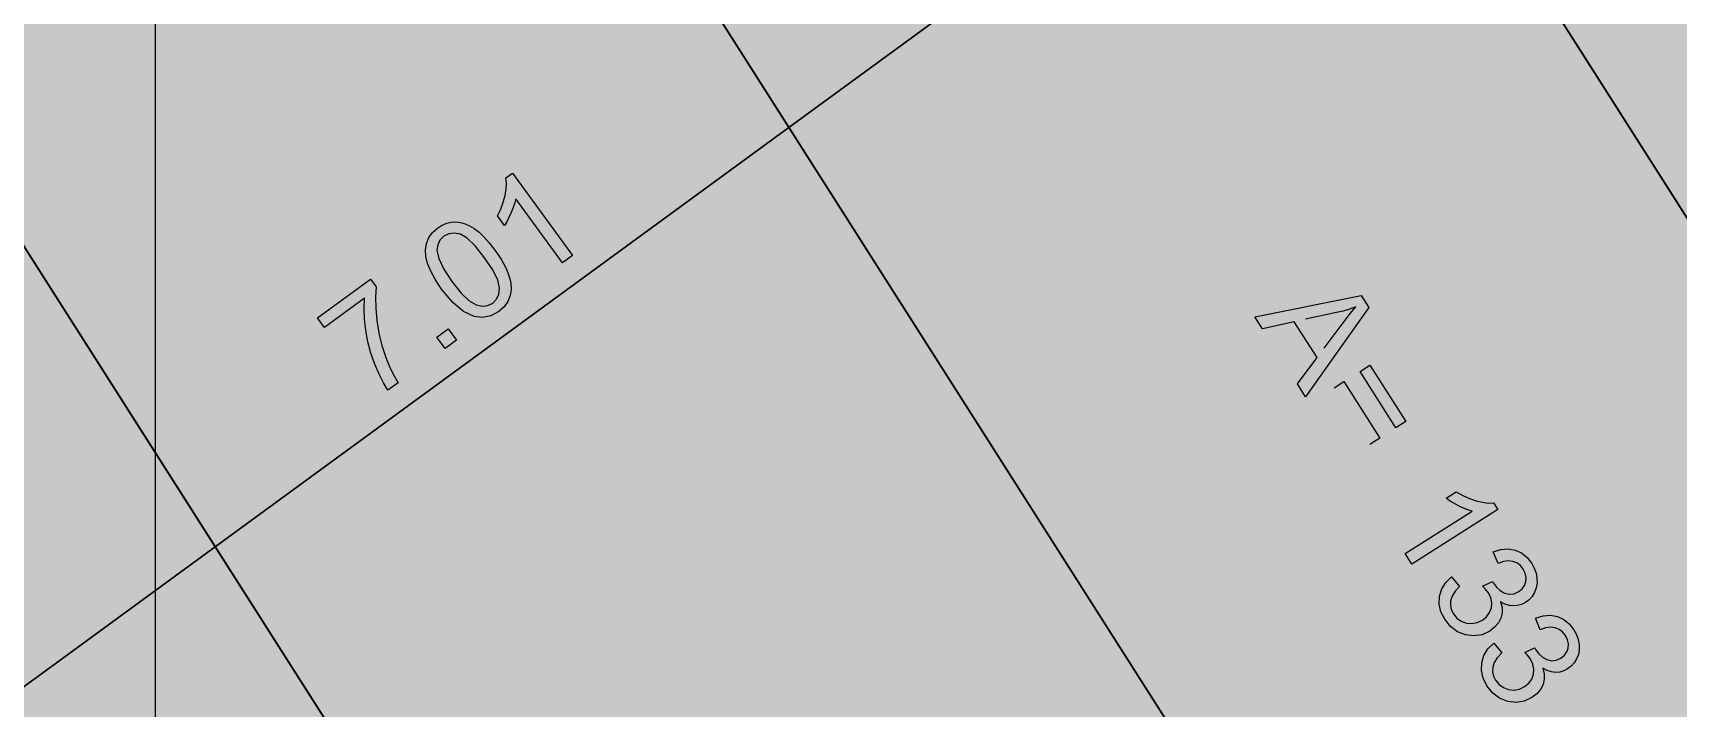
# Model space of a CAD drawing. Extents: x -5280327 to 29700, y -3925683 to 5564800.
# Drawn here: x 18661 to 19298, y 4242 to 4503 of the extents above; entities that cross this region are included whole.
import ezdxf

# ---------------------------------------------------------------- set-up
doc = ezdxf.new("R2010")
doc.units = 0
doc.linetypes.add('6', pattern=[2640.874023, 1320.437012, -1320.437012])
doc.layers.get('0').update_dxf_attribs({"linetype": 'CONTINUOUS'})
doc.layers.add('31_PREDIOS_TOTAL', color=7, linetype='CONTINUOUS')
doc.layers.add('LOTES', color=7, linetype='CONTINUOUS')

msp = doc.modelspace()

# ---------------------------------------------------------------- linework, layer by layer
at = {"color": 7, "linetype": '6', "const_width": 10343.08}
msp.add_lwpolyline([(0, 29405.62), (24528.32, 0)], dxfattribs=at)
msp.add_lwpolyline([(0, 29405.62), (24528.32, 0)], dxfattribs=at)
at = {"color": 7}
msp.add_polyline3d([(21615.4, 6411.82, 66284.73), (18066.53, 3818.29, 66284.73)], dxfattribs=at)
at = {"layer": '31_PREDIOS_TOTAL', "color": 7, "const_width": 0.00153}
for points in [[(19046.97, 4514.17), (19031.49, 4502.86)], [(19031.49, 4502.86), (19028.76, 4506.59)], [(19051.69, 4505.61), (19052.49, 4500.69), (19053.63, 4495.92), (19055.12, 4491.3), (19055.12, 4491.3), (19056.43, 4488.07), (19058.05, 4484.81), (19059.98, 4481.52), (19055.99, 4478.61), (19055.99, 4478.61), (19054.24, 4481.41), (19052.53, 4484.77), (19050.87, 4488.7), (19050.87, 4488.7), (19049.4, 4492.96), (19048.25, 4497.34), (19047.44, 4501.83), (19047.44, 4501.83), (19046.96, 4506.23)], [(19078.06, 4494.73), (19074.83, 4499.15), (19079.25, 4502.39), (19082.48, 4497.96), (19078.06, 4494.73)], [(18905.54, 4368.66), (18901.66, 4365.82), (18883.58, 4390.56), (18883.58, 4390.56), (18883.2, 4388.91), (18882.62, 4387.13), (18881.85, 4385.2), (18881.85, 4385.2), (18880.99, 4383.31), (18880.11, 4381.64), (18879.23, 4380.2), (18876.49, 4383.96), (18876.49, 4383.96), (18877.77, 4386.57), (18878.77, 4389.19), (18879.47, 4391.83), (18879.47, 4391.83), (18879.89, 4394.34), (18880.01, 4396.59), (18879.83, 4398.58), (18882.34, 4400.41), (18905.54, 4368.66)], [(18854.95, 4355.61), (18854.95, 4355.61), (18852.52, 4359.2), (18850.71, 4362.49), (18849.51, 4365.48), (18849.51, 4365.48), (18848.86, 4368.24), (18848.72, 4370.83), (18849.08, 4373.26), (18849.08, 4373.26), (18849.98, 4375.5), (18851.44, 4377.51), (18853.45, 4379.3), (18853.45, 4379.3), (18855.17, 4380.38), (18856.9, 4381.12), (18858.67, 4381.54), (18858.67, 4381.54), (18860.45, 4381.64), (18862.22, 4381.42), (18864, 4380.9), (18864, 4380.9), (18865.78, 4380.09), (18867.58, 4379), (18869.4, 4377.63), (18869.4, 4377.63), (18871.3, 4375.86), (18873.36, 4373.54), (18875.57, 4370.68), (18875.57, 4370.68), (18877.98, 4367.12), (18879.79, 4363.84), (18880.99, 4360.86), (18880.99, 4360.86), (18881.65, 4358.1), (18881.79, 4355.51), (18881.44, 4353.08), (18881.44, 4353.08), (18880.54, 4350.83), (18879.08, 4348.81), (18877.05, 4347.01), (18877.05, 4347.01), (18873.96, 4345.31), (18870.76, 4344.65), (18867.47, 4345.04), (18867.47, 4345.04), (18863.41, 4346.95), (18859.24, 4350.48), (18854.95, 4355.61)], [(18858.94, 4358.53), (18862.51, 4354.06), (18865.65, 4351.05), (18868.34, 4349.49), (18868.34, 4349.49), (18870.69, 4349.02), (18872.82, 4349.26), (18874.72, 4350.2), (18874.72, 4350.2), (18876.2, 4351.72), (18877.07, 4353.68), (18877.33, 4356.08), (18877.33, 4356.08), (18876.66, 4359.12), (18874.74, 4363.01), (18871.58, 4367.76), (18871.58, 4367.76), (18868, 4372.24), (18864.87, 4375.25), (18862.18, 4376.81), (18862.18, 4376.81), (18859.82, 4377.27), (18857.68, 4377.02), (18855.76, 4376.06), (18855.76, 4376.06), (18854.28, 4374.59), (18853.41, 4372.79), (18853.14, 4370.67), (18853.14, 4370.67), (18853.84, 4367.38), (18855.77, 4363.34), (18858.94, 4358.53)], [(18809.68, 4340.76), (18806.96, 4344.49), (18827.43, 4359.45), (18829.63, 4356.43), (18829.63, 4356.43), (18829.36, 4352.59), (18829.45, 4348.28), (18829.89, 4343.52), (18829.89, 4343.52), (18830.68, 4338.59), (18831.82, 4333.83), (18833.31, 4329.21), (18833.31, 4329.21), (18834.63, 4325.98), (18836.25, 4322.72), (18838.18, 4319.43), (18834.19, 4316.51), (18834.19, 4316.51), (18832.43, 4319.31), (18830.73, 4322.68), (18829.07, 4326.6), (18829.07, 4326.6), (18827.59, 4330.86), (18826.45, 4335.24), (18825.64, 4339.73), (18825.64, 4339.73), (18825.16, 4344.14), (18825, 4348.25), (18825.17, 4352.08), (18809.68, 4340.76)], [(18856.25, 4332.64), (18853.02, 4337.06), (18857.44, 4340.29), (18860.67, 4335.87), (18856.25, 4332.64)]]:
    msp.add_lwpolyline(points, dxfattribs=at)
at = {"layer": '31_PREDIOS_TOTAL', "color": 7}
for points in [[(18870.06, 4417.21, 33030.86), (18866.18, 4414.37, 33030.86), (18848.1, 4439.11, 33030.86), (18848.1, 4439.11, 33030.86), (18847.72, 4437.46, 33030.86), (18847.14, 4435.68, 33030.86), (18846.37, 4433.75, 33030.86), (18846.37, 4433.75, 33030.86), (18845.51, 4431.86, 33030.86), (18844.63, 4430.2, 33030.86), (18843.75, 4428.75, 33030.86), (18841.01, 4432.51, 33030.86), (18841.01, 4432.51, 33030.86), (18842.29, 4435.12, 33030.86), (18843.29, 4437.74, 33030.86), (18843.99, 4440.38, 33030.86), (18843.99, 4440.38, 33030.86), (18844.41, 4442.89, 33030.86), (18844.53, 4445.14, 33030.86), (18844.35, 4447.13, 33030.86), (18846.86, 4448.96, 33030.86), (18870.06, 4417.21, 33030.86)], [(18819.47, 4404.16, 33030.86), (18819.47, 4404.16, 33030.86), (18817.04, 4407.75, 33030.86), (18815.23, 4411.04, 33030.86), (18814.03, 4414.03, 33030.86), (18814.03, 4414.03, 33030.86), (18813.38, 4416.79, 33030.86), (18813.24, 4419.38, 33030.86), (18813.6, 4421.81, 33030.86), (18813.6, 4421.81, 33030.86), (18814.5, 4424.05, 33030.86), (18815.95, 4426.06, 33030.86), (18817.97, 4427.85, 33030.86), (18817.97, 4427.85, 33030.86), (18819.68, 4428.93, 33030.86), (18821.42, 4429.67, 33030.86), (18823.19, 4430.09, 33030.86), (18823.19, 4430.09, 33030.86), (18824.97, 4430.19, 33030.86), (18826.74, 4429.97, 33030.86), (18828.52, 4429.45, 33030.86), (18828.52, 4429.45, 33030.86), (18830.3, 4428.64, 33030.86), (18832.1, 4427.55, 33030.86), (18833.92, 4426.18, 33030.86), (18833.92, 4426.18, 33030.86), (18835.82, 4424.41, 33030.86), (18837.88, 4422.09, 33030.86), (18840.09, 4419.23, 33030.86), (18840.09, 4419.23, 33030.86), (18842.5, 4415.67, 33030.86), (18844.31, 4412.39, 33030.86), (18845.51, 4409.41, 33030.86), (18845.51, 4409.41, 33030.86), (18846.16, 4406.65, 33030.86), (18846.31, 4404.06, 33030.86), (18845.96, 4401.63, 33030.86), (18845.96, 4401.63, 33030.86), (18845.06, 4399.38, 33030.86), (18843.6, 4397.36, 33030.86), (18841.57, 4395.56, 33030.86), (18841.57, 4395.56, 33030.86), (18838.47, 4393.86, 33030.86), (18835.28, 4393.2, 33030.86), (18831.99, 4393.59, 33030.86), (18831.99, 4393.59, 33030.86), (18827.93, 4395.5, 33030.86), (18823.76, 4399.03, 33030.86), (18819.47, 4404.16, 33030.86)], [(18823.46, 4407.08, 33030.86), (18827.03, 4402.61, 33030.86), (18830.17, 4399.6, 33030.86), (18832.86, 4398.04, 33030.86), (18832.86, 4398.04, 33030.86), (18835.21, 4397.57, 33030.86), (18837.34, 4397.81, 33030.86), (18839.24, 4398.75, 33030.86), (18839.24, 4398.75, 33030.86), (18840.72, 4400.27, 33030.86), (18841.59, 4402.23, 33030.86), (18841.84, 4404.63, 33030.86), (18841.84, 4404.63, 33030.86), (18841.18, 4407.67, 33030.86), (18839.26, 4411.56, 33030.86), (18836.1, 4416.31, 33030.86), (18836.1, 4416.31, 33030.86), (18832.52, 4420.79, 33030.86), (18829.38, 4423.8, 33030.86), (18826.7, 4425.36, 33030.86), (18826.7, 4425.36, 33030.86), (18824.34, 4425.82, 33030.86), (18822.2, 4425.57, 33030.86), (18820.28, 4424.61, 33030.86), (18820.28, 4424.61, 33030.86), (18818.8, 4423.14, 33030.86), (18817.93, 4421.34, 33030.86), (18817.66, 4419.22, 33030.86), (18817.66, 4419.22, 33030.86), (18818.36, 4415.93, 33030.86), (18820.29, 4411.89, 33030.86), (18823.46, 4407.08, 33030.86)], [(18774.2, 4389.31, 33030.86), (18771.48, 4393.04, 33030.86), (18791.95, 4408, 33030.86), (18794.15, 4404.98, 33030.86), (18794.15, 4404.98, 33030.86), (18793.88, 4401.14, 33030.86), (18793.97, 4396.83, 33030.86), (18794.41, 4392.07, 33030.86), (18794.41, 4392.07, 33030.86), (18795.2, 4387.14, 33030.86), (18796.34, 4382.38, 33030.86), (18797.83, 4377.76, 33030.86), (18797.83, 4377.76, 33030.86), (18799.14, 4374.53, 33030.86), (18800.77, 4371.27, 33030.86), (18802.7, 4367.98, 33030.86), (18798.71, 4365.06, 33030.86), (18798.71, 4365.06, 33030.86), (18796.95, 4367.86, 33030.86), (18795.25, 4371.23, 33030.86), (18793.58, 4375.15, 33030.86), (18793.58, 4375.15, 33030.86), (18792.11, 4379.41, 33030.86), (18790.97, 4383.79, 33030.86), (18790.16, 4388.28, 33030.86), (18790.16, 4388.28, 33030.86), (18789.68, 4392.69, 33030.86), (18789.52, 4396.8, 33030.86), (18789.69, 4400.63, 33030.86), (18774.2, 4389.31, 33030.86)], [(19133.93, 4393.45, 33030.86), (19175.06, 4401.74, 33030.86), (19178.05, 4397.03, 33030.86), (19153.57, 4362.51, 33030.86), (19150.41, 4367.49, 33030.86), (19157.98, 4377.7, 33030.86), (19149.2, 4391.53, 33030.86), (19136.88, 4388.81, 33030.86), (19133.93, 4393.45, 33030.86)], [(19160.68, 4381.32, 33030.86), (19167.65, 4390.58, 33030.86), (19167.65, 4390.58, 33030.86), (19169.65, 4393.21, 33030.86), (19171.44, 4395.44, 33030.86), (19173.02, 4397.28, 33030.86), (19173.02, 4397.28, 33030.86), (19170.6, 4396.42, 33030.86), (19168.12, 4395.68, 33030.86), (19165.57, 4395.06, 33030.86), (19153.57, 4392.53, 33030.86)], [(18820.77, 4381.19, 33030.86), (18817.54, 4385.61, 33030.86), (18821.96, 4388.84, 33030.86), (18825.19, 4384.42, 33030.86), (18820.77, 4381.19, 33030.86)], [(19188.47, 4350.51, 33030.86), (19174.61, 4372.34, 33030.86), (19178.4, 4374.75, 33030.86), (19192.26, 4352.92, 33030.86), (19188.47, 4350.51, 33030.86)], [(19164.57, 4365.97, 33030.86), (19168.36, 4368.38, 33030.86), (19182.22, 4346.54, 33030.86), (19178.43, 4344.14, 33030.86)], [(19194.64, 4297.82, 33030.86), (19192.06, 4301.88, 33030.86), (19217.93, 4318.3, 33030.86), (19217.93, 4318.3, 33030.86), (19216.31, 4318.79, 33030.86), (19214.57, 4319.48, 33030.86), (19212.69, 4320.37, 33030.86), (19212.69, 4320.37, 33030.86), (19210.87, 4321.36, 33030.86), (19209.26, 4322.34, 33030.86), (19207.88, 4323.31, 33030.86), (19211.81, 4325.8, 33030.86), (19211.81, 4325.8, 33030.86), (19214.33, 4324.35, 33030.86), (19216.88, 4323.19, 33030.86), (19219.47, 4322.31, 33030.86), (19219.47, 4322.31, 33030.86), (19221.94, 4321.73, 33030.86), (19224.18, 4321.46, 33030.86), (19226.18, 4321.51, 33030.86), (19227.84, 4318.89, 33030.86), (19194.64, 4297.82, 33030.86)], [(19209.98, 4292.94, 33030.86), (19213.1, 4289.22, 33030.86), (19213.1, 4289.22, 33030.86), (19211.38, 4287.32, 33030.86), (19210.22, 4285.48, 33030.86), (19209.64, 4283.68, 33030.86), (19209.64, 4283.68, 33030.86), (19209.55, 4281.95, 33030.86), (19209.91, 4280.26, 33030.86), (19210.71, 4278.62, 33030.86), (19210.71, 4278.62, 33030.86), (19212.08, 4276.95, 33030.86), (19213.77, 4275.76, 33030.86), (19215.77, 4275.05, 33030.86), (19215.77, 4275.05, 33030.86), (19217.89, 4274.86, 33030.86), (19219.95, 4275.24, 33030.86), (19221.94, 4276.19, 33030.86), (19221.94, 4276.19, 33030.86), (19223.56, 4277.51, 33030.86), (19224.72, 4279.1, 33030.86), (19225.39, 4280.95, 33030.86), (19225.39, 4280.95, 33030.86), (19225.56, 4282.92, 33030.86), (19225.18, 4284.85, 33030.86), (19224.26, 4286.75, 33030.86), (19224.26, 4286.75, 33030.86), (19223.68, 4287.54, 33030.86), (19222.92, 4288.4, 33030.86), (19221.99, 4289.32, 33030.86), (19225.84, 4291.14, 33030.86), (19225.84, 4291.14, 33030.86), (19225.97, 4290.87, 33030.86), (19226.1, 4290.64, 33030.86), (19226.21, 4290.45, 33030.86), (19226.21, 4290.45, 33030.86), (19227.42, 4288.88, 33030.86), (19228.86, 4287.61, 33030.86), (19230.52, 4286.64, 33030.86), (19230.52, 4286.64, 33030.86), (19232.32, 4286.17, 33030.86), (19234.15, 4286.36, 33030.86), (19236.01, 4287.22, 33030.86), (19236.01, 4287.22, 33030.86), (19237.31, 4288.28, 33030.86), (19238.22, 4289.56, 33030.86), (19238.75, 4291.08, 33030.86), (19238.75, 4291.08, 33030.86), (19238.87, 4292.7, 33030.86), (19238.53, 4294.31, 33030.86), (19237.74, 4295.91, 33030.86), (19237.74, 4295.91, 33030.86), (19236.63, 4297.3, 33030.86), (19235.3, 4298.3, 33030.86), (19233.75, 4298.91, 33030.86), (19233.75, 4298.91, 33030.86), (19232, 4299.1, 33030.86), (19230.08, 4298.84, 33030.86), (19227.99, 4298.11, 33030.86), (19226.14, 4302.62, 33030.86), (19226.14, 4302.62, 33030.86), (19229.11, 4303.52, 33030.86), (19231.93, 4303.73, 33030.86), (19234.61, 4303.26, 33030.86), (19234.61, 4303.26, 33030.86), (19237.07, 4302.15, 33030.86), (19239.21, 4300.43, 33030.86), (19241.02, 4298.12, 33030.86), (19241.02, 4298.12, 33030.86), (19242.01, 4296.28, 33030.86), (19242.68, 4294.37, 33030.86), (19243.03, 4292.4, 33030.86), (19243.03, 4292.4, 33030.86), (19243.05, 4290.45, 33030.86), (19242.73, 4288.61, 33030.86), (19242.07, 4286.9, 33030.86), (19242.07, 4286.9, 33030.86), (19241.13, 4285.36, 33030.86), (19239.96, 4284.06, 33030.86), (19238.57, 4282.99, 33030.86), (19238.57, 4282.99, 33030.86), (19237.11, 4282.23, 33030.86), (19235.56, 4281.79, 33030.86), (19233.94, 4281.66, 33030.86), (19233.94, 4281.66, 33030.86), (19232.28, 4281.86, 33030.86), (19230.63, 4282.4, 33030.86), (19228.98, 4283.29, 33030.86), (19228.98, 4283.29, 33030.86), (19229.52, 4281.09, 33030.86), (19229.55, 4278.98, 33030.86), (19229.07, 4276.95, 33030.86), (19229.07, 4276.95, 33030.86), (19228.1, 4275.07, 33030.86), (19226.66, 4273.4, 33030.86), (19224.76, 4271.94, 33030.86), (19224.76, 4271.94, 33030.86), (19221.8, 4270.55, 33030.86), (19218.68, 4270.05, 33030.86), (19215.42, 4270.44, 33030.86), (19215.42, 4270.44, 33030.86), (19212.29, 4271.67, 33030.86), (19209.6, 4273.69, 33030.86), (19207.34, 4276.51, 33030.86), (19207.34, 4276.51, 33030.86), (19205.89, 4279.43, 33030.86), (19205.22, 4282.39, 33030.86), (19205.34, 4285.39, 33030.86), (19205.34, 4285.39, 33030.86), (19206.2, 4288.24, 33030.86), (19207.74, 4290.75, 33030.86), (19209.98, 4292.94, 33030.86)], [(19226.29, 4267.25, 33030.86), (19229.41, 4263.53, 33030.86), (19229.41, 4263.53, 33030.86), (19227.68, 4261.63, 33030.86), (19226.53, 4259.78, 33030.86), (19225.94, 4257.99, 33030.86), (19225.94, 4257.99, 33030.86), (19225.86, 4256.25, 33030.86), (19226.22, 4254.57, 33030.86), (19227.02, 4252.93, 33030.86), (19227.02, 4252.93, 33030.86), (19228.39, 4251.26, 33030.86), (19230.07, 4250.07, 33030.86), (19232.07, 4249.35, 33030.86), (19232.07, 4249.35, 33030.86), (19234.2, 4249.16, 33030.86), (19236.26, 4249.55, 33030.86), (19238.24, 4250.5, 33030.86), (19238.24, 4250.5, 33030.86), (19239.87, 4251.82, 33030.86), (19241.02, 4253.4, 33030.86), (19241.7, 4255.26, 33030.86), (19241.7, 4255.26, 33030.86), (19241.86, 4257.23, 33030.86), (19241.49, 4259.16, 33030.86), (19240.56, 4261.06, 33030.86), (19240.56, 4261.06, 33030.86), (19239.99, 4261.85, 33030.86), (19239.23, 4262.71, 33030.86), (19238.29, 4263.63, 33030.86), (19242.14, 4265.45, 33030.86), (19242.14, 4265.45, 33030.86), (19242.28, 4265.18, 33030.86), (19242.4, 4264.95, 33030.86), (19242.51, 4264.76, 33030.86), (19242.51, 4264.76, 33030.86), (19243.73, 4263.19, 33030.86), (19245.17, 4261.92, 33030.86), (19246.83, 4260.95, 33030.86), (19246.83, 4260.95, 33030.86), (19248.63, 4260.48, 33030.86), (19250.46, 4260.67, 33030.86), (19252.32, 4261.53, 33030.86), (19252.32, 4261.53, 33030.86), (19253.62, 4262.58, 33030.86), (19254.53, 4263.87, 33030.86), (19255.06, 4265.39, 33030.86), (19255.06, 4265.39, 33030.86), (19255.17, 4267.01, 33030.86), (19254.84, 4268.62, 33030.86), (19254.05, 4270.22, 33030.86), (19254.05, 4270.22, 33030.86), (19252.94, 4271.6, 33030.86), (19251.61, 4272.61, 33030.86), (19250.06, 4273.22, 33030.86), (19250.06, 4273.22, 33030.86), (19248.31, 4273.41, 33030.86), (19246.39, 4273.14, 33030.86), (19244.3, 4272.42, 33030.86), (19242.45, 4276.93, 33030.86), (19242.45, 4276.93, 33030.86), (19245.41, 4277.82, 33030.86), (19248.24, 4278.04, 33030.86), (19250.92, 4277.57, 33030.86), (19250.92, 4277.57, 33030.86), (19253.38, 4276.46, 33030.86), (19255.51, 4274.74, 33030.86), (19257.33, 4272.43, 33030.86), (19257.33, 4272.43, 33030.86), (19258.32, 4270.59, 33030.86), (19258.99, 4268.68, 33030.86), (19259.33, 4266.71, 33030.86), (19259.33, 4266.71, 33030.86), (19259.35, 4264.75, 33030.86), (19259.04, 4262.92, 33030.86), (19258.38, 4261.21, 33030.86), (19258.38, 4261.21, 33030.86), (19257.44, 4259.67, 33030.86), (19256.27, 4258.37, 33030.86), (19254.88, 4257.3, 33030.86), (19254.88, 4257.3, 33030.86), (19253.41, 4256.54, 33030.86), (19251.87, 4256.1, 33030.86), (19250.25, 4255.97, 33030.86), (19250.25, 4255.97, 33030.86), (19248.59, 4256.17, 33030.86), (19246.94, 4256.71, 33030.86), (19245.29, 4257.6, 33030.86), (19245.29, 4257.6, 33030.86), (19245.83, 4255.4, 33030.86), (19245.85, 4253.29, 33030.86), (19245.37, 4251.26, 33030.86), (19245.37, 4251.26, 33030.86), (19244.41, 4249.38, 33030.86), (19242.97, 4247.71, 33030.86), (19241.07, 4246.25, 33030.86), (19241.07, 4246.25, 33030.86), (19238.11, 4244.86, 33030.86), (19234.99, 4244.36, 33030.86), (19231.72, 4244.75, 33030.86), (19231.72, 4244.75, 33030.86), (19228.6, 4245.98, 33030.86), (19225.9, 4248, 33030.86), (19223.64, 4250.82, 33030.86), (19223.64, 4250.82, 33030.86), (19222.19, 4253.74, 33030.86), (19221.53, 4256.7, 33030.86), (19221.65, 4259.7, 33030.86), (19221.65, 4259.7, 33030.86), (19222.51, 4262.55, 33030.86), (19224.05, 4265.06, 33030.86), (19226.29, 4267.25, 33030.86)]]:
    msp.add_polyline3d(points, dxfattribs=at)
at = {"layer": 'Cuadricula Coordenadas', "color": 7}
msp.add_lwpolyline([(18708.8, 389.78), (18708.8, 12938.36)], dxfattribs=at)
at = {"layer": 'LOTES', "color": 7}
for points in [[(19397.35, 4790.86), (19175.55, 4628.77), (19573.34, 4004.06), (19788.1, 4177.21), (19397.35, 4790.86)], [(19175.55, 4628.77), (18953.75, 4466.67), (19358.58, 3830.9), (19573.34, 4004.06), (19175.55, 4628.77)], [(18953.75, 4466.67), (18731.94, 4304.58), (19143.81, 3657.75), (19358.58, 3830.9), (18953.75, 4466.67)], [(18731.94, 4304.58), (18510.14, 4142.48), (18929.05, 3484.6), (19143.81, 3657.75), (18731.94, 4304.58)]]:
    msp.add_lwpolyline(points, dxfattribs=at)
for points in [[(18740.07, 5312.68, 33030.86), (18519.12, 5149.24, 33030.86), (18953.75, 4466.67, 33030.86), (19175.55, 4628.77, 33030.86), (18740.07, 5312.68, 33030.86)], [(18740.07, 5312.68, 66061.73), (19573.34, 4004.06, 66061.73)], [(18519.12, 5149.24, 33030.86), (18298.17, 4985.8, 33030.86), (18731.94, 4304.58, 33030.86), (18953.75, 4466.67, 33030.86), (18519.12, 5149.24, 33030.86)], [(18519.12, 5149.24, 66061.73), (19358.58, 3830.9, 66061.73)], [(18298.17, 4985.8, 33030.86), (18077.22, 4822.36, 33030.86), (18510.14, 4142.48, 33030.86), (18731.94, 4304.58, 33030.86), (18298.17, 4985.8, 33030.86)], [(18298.17, 4985.8, 66061.73), (19143.81, 3657.75, 66061.73)], [(19788.1, 4177.21, 33030.86), (19397.35, 4790.86, 33030.86), (19175.55, 4628.77, 33030.86), (19573.34, 4004.06, 33030.86)], [(19573.34, 4004.06, 33030.86), (19175.55, 4628.77, 33030.86), (18953.75, 4466.67, 33030.86), (19358.58, 3830.9, 33030.86)], [(19358.58, 3830.9, 33030.86), (18953.75, 4466.67, 33030.86), (18731.94, 4304.58, 33030.86), (19143.81, 3657.75, 33030.86)], [(19143.81, 3657.75, 33030.86), (18731.94, 4304.58, 33030.86), (18510.14, 4142.48, 33030.86), (18929.05, 3484.6, 33030.86)]]:
    msp.add_polyline3d(points, dxfattribs=at)

doc.saveas('drawing.dxf')
